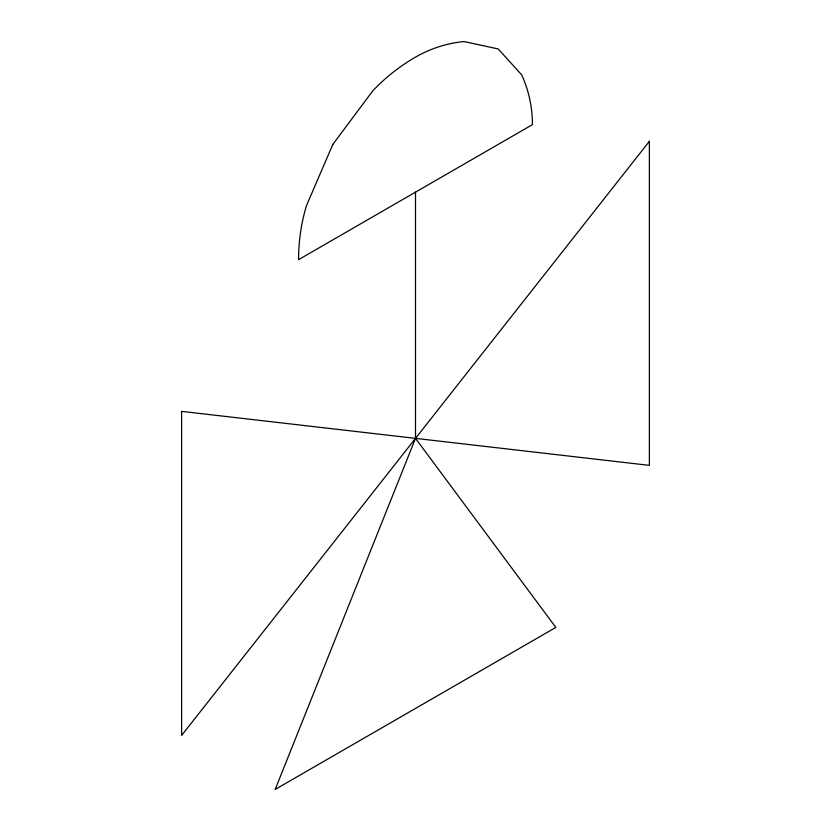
<?xml version="1.0" encoding="UTF-8"?>
<svg xmlns="http://www.w3.org/2000/svg" width="831" height="831" viewBox="0 0 831 831"><rect width="100%" height="100%" fill="white"/><g stroke="black" fill="none" stroke-linecap="round" stroke-linejoin="round"><path stroke-width="1.25" d="M415.5 438.373L275.175 789.45L555.825 627.415L415.5 438.373L415.5 192.158M332.815 144.417L306.39 205.839A188.98 188.98 0 0 0 298.558 259.677L532.442 124.64A120.661 120.661 0 0 0 521.712 74.904L498.185 48.936L463.937 41.55A120.661 120.661 0 0 0 415.5 57.131A188.98 188.98 0 0 0 372.797 90.828L332.815 144.417M649.385 141.301L181.615 735.435L181.615 411.366L649.385 465.37L649.385 141.301"/></g></svg>
